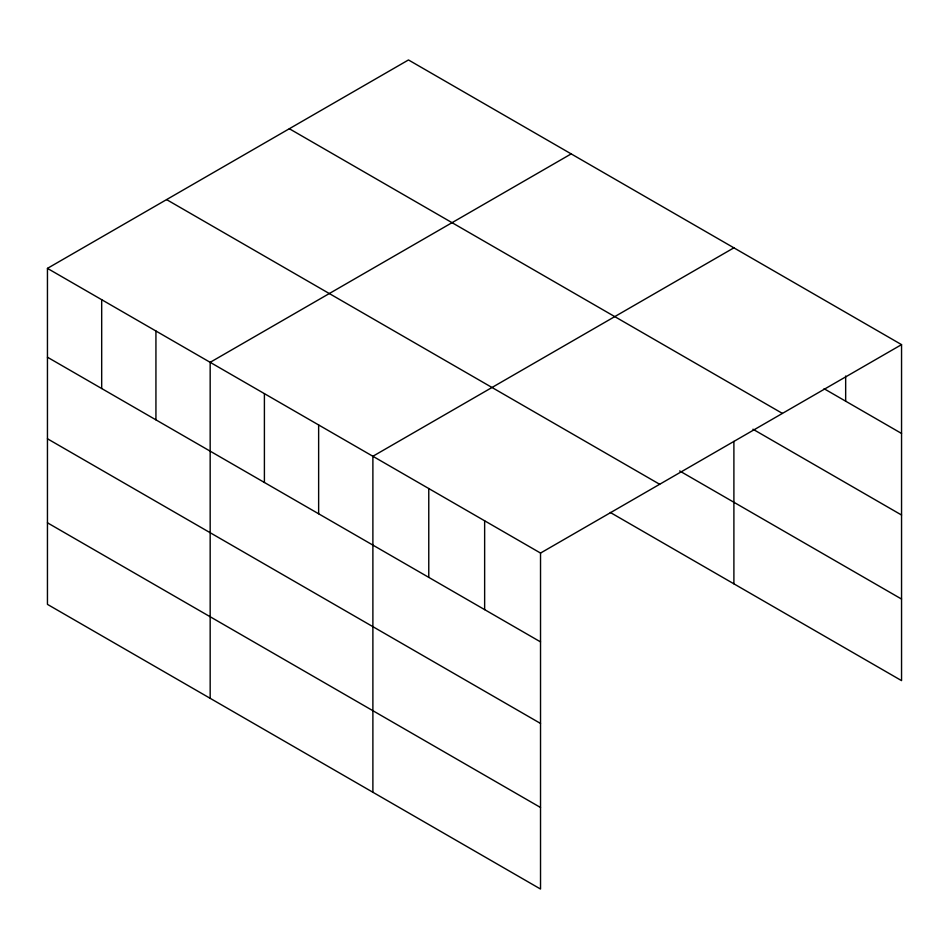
<?xml version="1.0" encoding="UTF-8"?>
<svg xmlns="http://www.w3.org/2000/svg" width="949" height="949" viewBox="0 0 949 949"><rect width="100%" height="100%" fill="white"/><g stroke="black" fill="none" stroke-linecap="round" stroke-linejoin="round"><path stroke-width="1.42" d="M47.45 268.377L540.527 553.065L540.527 889.047L47.45 604.371L47.45 268.377L408.473 59.953L901.55 344.629L901.55 680.623L610.29 512.46M571.191 153.892L210.168 362.328L210.168 698.322M733.897 247.831L372.886 456.267L372.886 792.261M540.527 553.065L901.55 344.629M824.076 388.722L901.55 433.456M289.338 128.732L782.415 413.408M752.948 429.221L901.55 515.022M679.662 470.953L901.55 599.056M166.585 199.598L659.662 484.275M47.45 357.215L540.527 641.892M47.45 438.77L540.527 723.446M47.45 522.804L540.527 807.492M845.666 376.018L845.666 401.19M733.897 441.415L733.897 583.825M484.642 520.799L484.642 609.626M428.77 488.533L428.77 577.36M318.639 424.95L318.639 513.777M264.403 393.645L264.403 482.472M155.933 331.011L155.933 419.838M101.685 299.694L101.685 388.521"/></g></svg>
